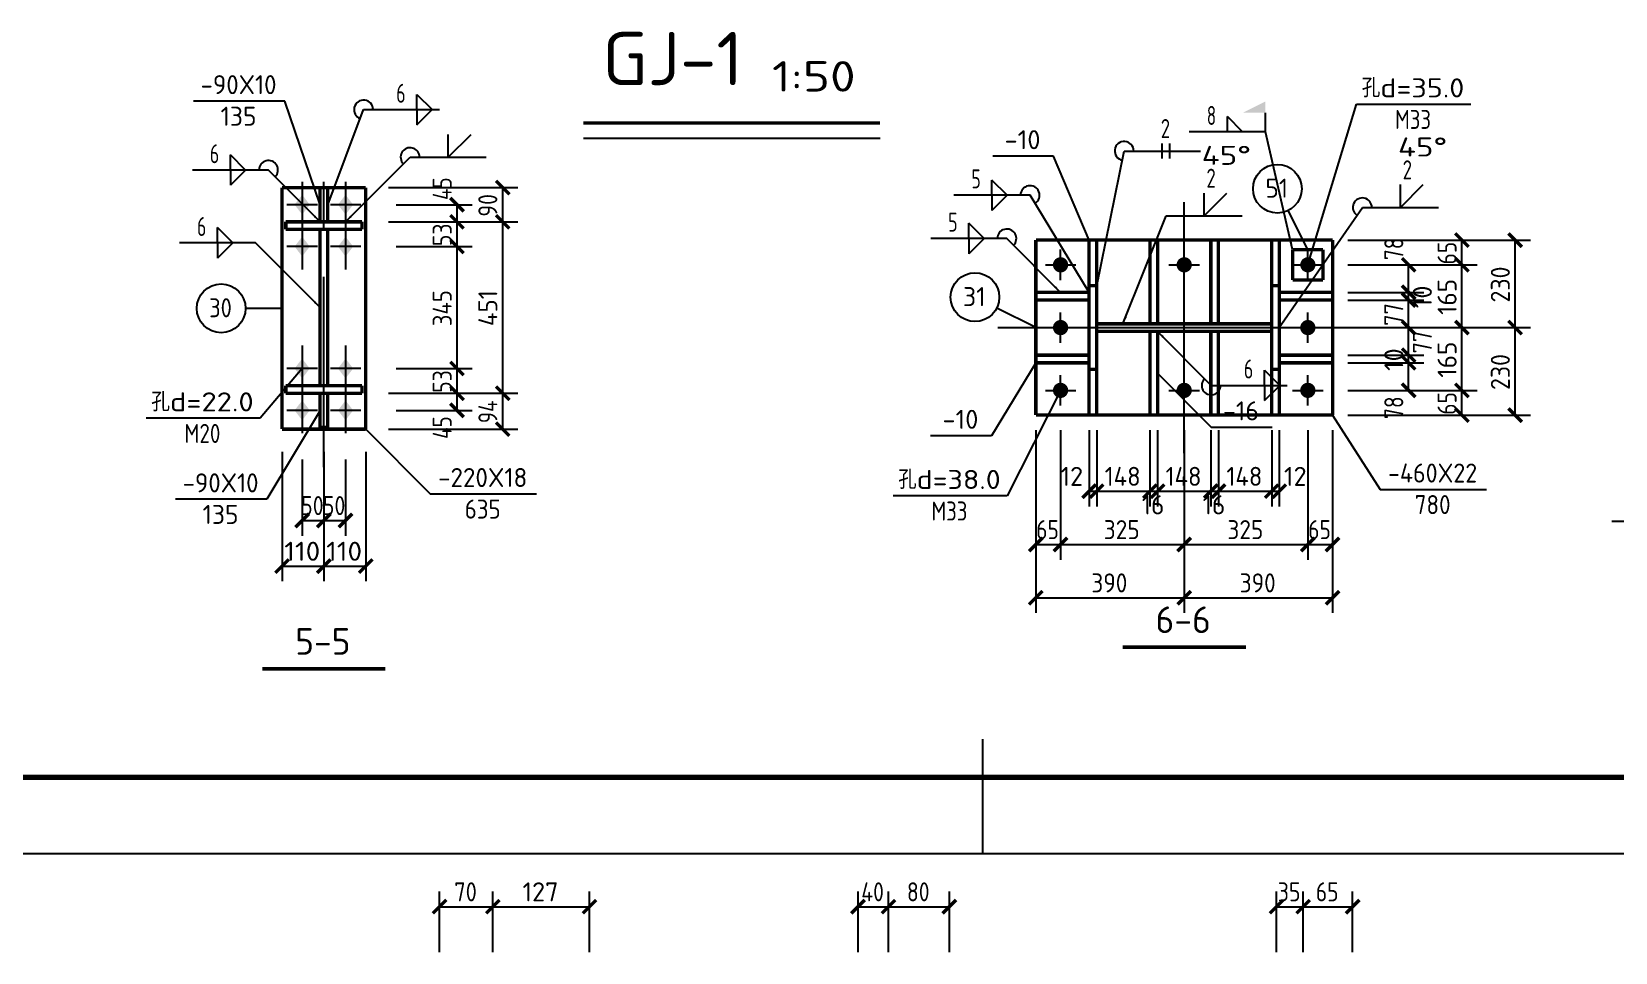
# Model space of a CAD drawing. Extents: x 14207793 to 14719554, y -1675802 to -1228715.
# Drawn here: x 14504511 to 14525326, y -1275593 to -1263494 of the extents above; entities that cross this region are included whole.
import ezdxf
from ezdxf.enums import TextEntityAlignment as Align

# ---------------------------------------------------------------- set-up
doc = ezdxf.new("R2010")
doc.units = 0
doc.header["$LTSCALE"] = 500
doc.header["$MEASUREMENT"] = 0
doc.linetypes.add('6', pattern=[8.75, 5, -1.25, 1.25, -1.25])
for name, color, linetype in [('10', 1, 'CONTINUOUS'), ('20', 2, 'CONTINUOUS'), ('图框外框__细线', 253, 'CONTINUOUS'), ('尺寸标注', 253, 'CONTINUOUS'), ('柱子', 3, 'CONTINUOUS'), ('焊缝标注', 253, 'CONTINUOUS'), ('编号标注', 253, 'CONTINUOUS'), ('螺栓孔标注', 7, 'CONTINUOUS'), ('钢板标注', 253, 'CONTINUOUS')]:
    doc.layers.add(name, color=color, linetype=linetype)
doc.styles.get("Standard").update_dxf_attribs({"font": 'SYSZ.shx', "width": 0.75, "bigfont": 'SYFS.shx'})

msp = doc.modelspace()

# ---------------------------------------------------------------- linework, layer by layer
at = {"layer": '10', "color": 7, "linetype": '6'}
msp.add_line((14508351.87, -1269217.26), (14508351.87, -1265042.26), dxfattribs=at)
at = {"layer": '10', "color": 253}
for p, q in [((14508066.87, -1265467.26), (14508066.87, -1266067.26)), ((14508636.87, -1265467.26), (14508636.87, -1266067.26)), ((14508266.87, -1265767.26), (14507866.87, -1265767.26)), ((14508836.87, -1265767.26), (14508436.87, -1265767.26)), ((14508066.87, -1266017.26), (14508066.87, -1266617.26)), ((14508636.87, -1266017.26), (14508636.87, -1266617.26)), ((14508266.87, -1266317.26), (14507866.87, -1266317.26)), ((14508836.87, -1266317.26), (14508436.87, -1266317.26)), ((14508066.87, -1267620.07), (14508066.87, -1268220.07)), ((14508636.87, -1267620.07), (14508636.87, -1268220.07)), ((14508266.87, -1267920.07), (14507866.87, -1267920.07)), ((14508836.87, -1267920.07), (14508436.87, -1267920.07)), ((14508066.87, -1268170.07), (14508066.87, -1268770.07)), ((14508636.87, -1268170.07), (14508636.87, -1268770.07)), ((14508266.87, -1268470.07), (14507866.87, -1268470.07)), ((14508836.87, -1268470.07), (14508436.87, -1268470.07))]:
    msp.add_line(p, q, dxfattribs=at)
at = {"layer": '10'}
for p, q in [((14519659.48, -1269032.76), (14519659.48, -1265732.76)), ((14518034.48, -1266757.76), (14518034.48, -1266357.76)), ((14519659.48, -1266757.76), (14519659.48, -1266357.76)), ((14521284.48, -1266757.76), (14521284.48, -1266357.76)), ((14517834.48, -1266557.76), (14518234.48, -1266557.76)), ((14519459.48, -1266557.76), (14519859.48, -1266557.76)), ((14521084.48, -1266557.76), (14521484.48, -1266557.76)), ((14518034.48, -1267582.76), (14518034.48, -1267182.76)), ((14521284.48, -1267582.76), (14521284.48, -1267182.76)), ((14517209.48, -1267382.76), (14522109.48, -1267382.76)), ((14517834.48, -1267382.76), (14518234.48, -1267382.76)), ((14521084.48, -1267382.76), (14521484.48, -1267382.76)), ((14517834.48, -1268207.76), (14518234.48, -1268207.76)), ((14518034.48, -1268407.76), (14518034.48, -1268007.76)), ((14519459.48, -1268207.76), (14519859.48, -1268207.76)), ((14519659.48, -1268407.76), (14519659.48, -1268007.76)), ((14521084.48, -1268207.76), (14521484.48, -1268207.76)), ((14521284.48, -1268407.76), (14521284.48, -1268007.76))]:
    msp.add_line(p, q, dxfattribs=at)
at = {"layer": '10', "color": 3, "const_width": 45}
for points in [[(14507851.87, -1265992.26), (14507851.87, -1266092.26)], [(14508851.87, -1265992.26), (14507851.87, -1265992.26)], [(14507851.87, -1266092.26), (14508851.87, -1266092.26)], [(14508301.87, -1268145.07), (14508301.87, -1266092.26)], [(14508401.87, -1268145.07), (14508401.87, -1266092.26)], [(14508851.87, -1266092.26), (14508851.87, -1265992.26)], [(14518409.48, -1266832.76), (14518409.48, -1267932.76)], [(14518509.48, -1266832.76), (14518409.48, -1266832.76)], [(14518509.48, -1267932.76), (14518509.48, -1266832.76)], [(14520809.48, -1266832.76), (14520809.48, -1267932.76)], [(14520909.48, -1266832.76), (14520809.48, -1266832.76)], [(14520909.48, -1267932.76), (14520909.48, -1266832.76)], [(14518509.48, -1267332.76), (14520809.48, -1267332.76)], [(14518509.48, -1267432.76), (14520809.48, -1267432.76)], [(14518409.48, -1267932.76), (14518509.48, -1267932.76)], [(14520809.48, -1267932.76), (14520909.48, -1267932.76)], [(14507851.87, -1268145.07), (14507851.87, -1268245.07)], [(14508851.87, -1268145.07), (14507851.87, -1268145.07)], [(14508851.87, -1268245.07), (14508851.87, -1268145.07)], [(14507851.87, -1268245.07), (14508851.87, -1268245.07)]]:
    msp.add_lwpolyline(points, dxfattribs=at)
at = {"layer": '10', "const_width": 100}
for points in [[(14518084.48, -1266557.76, 1), (14517984.48, -1266557.76, 1), (14518084.48, -1266557.76, 1)], [(14519709.48, -1266557.76, 1), (14519609.48, -1266557.76, 1), (14519709.48, -1266557.76, 1)], [(14521334.48, -1266557.76, 1), (14521234.48, -1266557.76, 1), (14521334.48, -1266557.76, 1)], [(14518084.48, -1267382.76, 1), (14517984.48, -1267382.76, 1), (14518084.48, -1267382.76, 1)], [(14521334.48, -1267382.76, 1), (14521234.48, -1267382.76, 1), (14521334.48, -1267382.76, 1)], [(14518084.48, -1268207.76, 1), (14517984.48, -1268207.76, 1), (14518084.48, -1268207.76, 1)], [(14519709.48, -1268207.76, 1), (14519609.48, -1268207.76, 1), (14519709.48, -1268207.76, 1)], [(14521334.48, -1268207.76, 1), (14521234.48, -1268207.76, 1), (14521334.48, -1268207.76, 1)]]:
    msp.add_lwpolyline(points, format="xyb", dxfattribs=at)
at = {"layer": '10', "const_width": 45}
for points in [[(14518849.48, -1271582.76), (14520469.48, -1271582.76)], [(14507541.87, -1271867.26), (14509161.87, -1271867.26)]]:
    msp.add_lwpolyline(points, dxfattribs=at)
at = {"layer": '10'}
for points in [[(14508066.87, -1265637.26), (14507966.87, -1265767.26), (14508166.87, -1265767.26), (14508066.87, -1265897.26)], [(14508636.87, -1265637.26), (14508536.87, -1265767.26), (14508736.87, -1265767.26), (14508636.87, -1265897.26)], [(14508066.87, -1266187.26), (14507966.87, -1266317.26), (14508166.87, -1266317.26), (14508066.87, -1266447.26)], [(14508636.87, -1266187.26), (14508536.87, -1266317.26), (14508736.87, -1266317.26), (14508636.87, -1266447.26)], [(14508066.87, -1267790.07), (14507966.87, -1267920.07), (14508166.87, -1267920.07), (14508066.87, -1268050.07)], [(14508636.87, -1267790.07), (14508536.87, -1267920.07), (14508736.87, -1267920.07), (14508636.87, -1268050.07)], [(14508066.87, -1268340.07), (14507966.87, -1268470.07), (14508166.87, -1268470.07), (14508066.87, -1268600.07)], [(14508636.87, -1268340.07), (14508536.87, -1268470.07), (14508736.87, -1268470.07), (14508636.87, -1268600.07)]]:
    msp.add_solid(points, dxfattribs=at)
at = {"layer": '20', "const_width": 45}
for points in [[(14507801.87, -1265542.26), (14507801.87, -1268717.26)], [(14508901.87, -1265542.26), (14507801.87, -1265542.26)], [(14508301.87, -1265542.26), (14508301.87, -1265992.26)], [(14508401.87, -1265542.26), (14508301.87, -1265542.26)], [(14508401.87, -1265992.26), (14508401.87, -1265542.26)], [(14508901.87, -1268717.26), (14508901.87, -1265542.26)], [(14508301.87, -1265992.26), (14508401.87, -1265992.26)], [(14517709.48, -1266232.76), (14517709.48, -1268532.76)], [(14521609.48, -1266232.76), (14517709.48, -1266232.76)], [(14518409.48, -1266232.76), (14518409.48, -1266832.76)], [(14518509.48, -1266232.76), (14518409.48, -1266232.76)], [(14518509.48, -1266832.76), (14518509.48, -1266232.76)], [(14519209.48, -1266232.76), (14519209.48, -1267332.76)], [(14519309.48, -1266232.76), (14519209.48, -1266232.76)], [(14519309.48, -1267332.76), (14519309.48, -1266232.76)], [(14520009.48, -1266232.76), (14520009.48, -1267332.76)], [(14520109.48, -1266232.76), (14520009.48, -1266232.76)], [(14520109.48, -1267332.76), (14520109.48, -1266232.76)], [(14520809.48, -1266232.76), (14520809.48, -1266832.76)], [(14520909.48, -1266232.76), (14520809.48, -1266232.76)], [(14520909.48, -1266832.76), (14520909.48, -1266232.76)], [(14521084.48, -1266357.76), (14521084.48, -1266757.76)], [(14521484.48, -1266357.76), (14521084.48, -1266357.76)], [(14521484.48, -1266757.76), (14521484.48, -1266357.76)], [(14521609.48, -1268532.76), (14521609.48, -1266232.76)], [(14521084.48, -1266757.76), (14521484.48, -1266757.76)], [(14517709.48, -1266920.26), (14517709.48, -1267020.26)], [(14518409.48, -1266920.26), (14517709.48, -1266920.26)], [(14518409.48, -1266832.76), (14518509.48, -1266832.76)], [(14518409.48, -1267020.26), (14518409.48, -1266920.26)], [(14520809.48, -1266832.76), (14520909.48, -1266832.76)], [(14520909.48, -1266920.26), (14520909.48, -1267020.26)], [(14521609.48, -1266920.26), (14520909.48, -1266920.26)], [(14521609.48, -1267020.26), (14521609.48, -1266920.26)], [(14517709.48, -1267020.26), (14518409.48, -1267020.26)], [(14520909.48, -1267020.26), (14521609.48, -1267020.26)], [(14519209.48, -1267332.76), (14519309.48, -1267332.76)], [(14520009.48, -1267332.76), (14520109.48, -1267332.76)], [(14519209.48, -1267432.76), (14519209.48, -1268532.76)], [(14519309.48, -1267432.76), (14519209.48, -1267432.76)], [(14519309.48, -1268532.76), (14519309.48, -1267432.76)], [(14520009.48, -1267432.76), (14520009.48, -1268532.76)], [(14520109.48, -1267432.76), (14520009.48, -1267432.76)], [(14520109.48, -1268532.76), (14520109.48, -1267432.76)], [(14517709.48, -1267745.26), (14517709.48, -1267845.26)], [(14518409.48, -1267745.26), (14517709.48, -1267745.26)], [(14518409.48, -1267845.26), (14518409.48, -1267745.26)], [(14520909.48, -1267745.26), (14520909.48, -1267845.26)], [(14521609.48, -1267745.26), (14520909.48, -1267745.26)], [(14521609.48, -1267845.26), (14521609.48, -1267745.26)], [(14517709.48, -1267845.26), (14518409.48, -1267845.26)], [(14518409.48, -1267932.76), (14518409.48, -1268532.76)], [(14518509.48, -1267932.76), (14518409.48, -1267932.76)], [(14518509.48, -1268532.76), (14518509.48, -1267932.76)], [(14520809.48, -1267932.76), (14520809.48, -1268532.76)], [(14520909.48, -1267932.76), (14520809.48, -1267932.76)], [(14520909.48, -1267845.26), (14521609.48, -1267845.26)], [(14520909.48, -1268532.76), (14520909.48, -1267932.76)], [(14508301.87, -1268695.07), (14508301.87, -1268245.07)], [(14508301.87, -1268245.07), (14508401.87, -1268245.07)], [(14508401.87, -1268245.07), (14508401.87, -1268695.07)], [(14517709.48, -1268532.76), (14521609.48, -1268532.76)], [(14518409.48, -1268532.76), (14518509.48, -1268532.76)], [(14519209.48, -1268532.76), (14519309.48, -1268532.76)], [(14520009.48, -1268532.76), (14520109.48, -1268532.76)], [(14520809.48, -1268532.76), (14520909.48, -1268532.76)], [(14507801.87, -1268717.26), (14508901.87, -1268717.26)], [(14508401.87, -1268695.07), (14508301.87, -1268695.07)]]:
    msp.add_lwpolyline(points, dxfattribs=at)
at = {"layer": '图框外框__细线'}
msp.add_line((14517012.5, -1274292.88), (14517012.5, -1272792.88), dxfattribs=at)
msp.add_lwpolyline([(14472462.5, -1274292.88), (14561562.5, -1274292.88), (14561562.5, -1232292.88), (14472462.5, -1232292.88), (14472462.5, -1274292.88)], dxfattribs=at)
at = {"layer": '图框外框__细线', "const_width": 70}
msp.add_lwpolyline([(14474962.5, -1273292.88), (14560562.5, -1273292.88), (14560562.5, -1233292.88), (14474962.5, -1233292.88), (14474962.5, -1273292.88)], dxfattribs=at)
at = {"layer": '尺寸标注'}
for p, q in [((14509201.87, -1265542.26), (14510901.87, -1265542.26)), ((14510701.87, -1265992.26), (14510701.87, -1265542.26)), ((14509301.87, -1265767.26), (14510301.87, -1265767.26)), ((14510101.87, -1265992.26), (14510101.87, -1265767.26)), ((14509201.87, -1265992.26), (14510901.87, -1265992.26)), ((14509201.87, -1265992.26), (14510901.87, -1265992.26)), ((14509301.87, -1265992.26), (14510301.87, -1265992.26)), ((14509301.87, -1265992.26), (14510301.87, -1265992.26)), ((14510101.87, -1266317.26), (14510101.87, -1265992.26)), ((14510701.87, -1268245.07), (14510701.87, -1265992.26)), ((14509301.87, -1266317.26), (14510301.87, -1266317.26)), ((14509301.87, -1266317.26), (14510301.87, -1266317.26)), ((14510101.87, -1267920.07), (14510101.87, -1266317.26)), ((14521809.48, -1266232.76), (14524209.48, -1266232.76)), ((14521809.48, -1266232.76), (14523509.48, -1266232.76)), ((14523309.48, -1266557.76), (14523309.48, -1266232.76)), ((14524009.48, -1267382.76), (14524009.48, -1266232.76)), ((14521809.48, -1266557.76), (14523509.48, -1266557.76)), ((14521809.48, -1266557.76), (14523509.48, -1266557.76)), ((14521809.48, -1266557.76), (14522809.48, -1266557.76)), ((14522609.48, -1266920.26), (14522609.48, -1266557.76)), ((14523309.48, -1267382.76), (14523309.48, -1266557.76)), ((14521809.48, -1266920.26), (14522809.48, -1266920.26)), ((14521809.48, -1266920.26), (14522809.48, -1266920.26)), ((14522609.48, -1267020.26), (14522609.48, -1266920.26)), ((14521809.48, -1267020.26), (14522809.48, -1267020.26)), ((14521809.48, -1267020.26), (14522809.48, -1267020.26)), ((14522609.48, -1267382.76), (14522609.48, -1267020.26)), ((14521809.48, -1267382.76), (14524209.48, -1267382.76)), ((14521809.48, -1267382.76), (14524209.48, -1267382.76)), ((14521809.48, -1267382.76), (14523509.48, -1267382.76)), ((14521809.48, -1267382.76), (14523509.48, -1267382.76)), ((14521809.48, -1267382.76), (14522809.48, -1267382.76)), ((14521809.48, -1267382.76), (14522809.48, -1267382.76)), ((14522609.48, -1267745.26), (14522609.48, -1267382.76)), ((14523309.48, -1268207.76), (14523309.48, -1267382.76)), ((14524009.48, -1268532.76), (14524009.48, -1267382.76)), ((14521809.48, -1267745.26), (14522809.48, -1267745.26)), ((14521809.48, -1267745.26), (14522809.48, -1267745.26)), ((14522609.48, -1267845.26), (14522609.48, -1267745.26)), ((14509301.87, -1267920.07), (14510301.87, -1267920.07)), ((14509301.87, -1267920.07), (14510301.87, -1267920.07)), ((14510101.87, -1268245.07), (14510101.87, -1267920.07)), ((14521809.48, -1267845.26), (14522809.48, -1267845.26)), ((14521809.48, -1267845.26), (14522809.48, -1267845.26)), ((14522609.48, -1268207.76), (14522609.48, -1267845.26)), ((14521809.48, -1268207.76), (14523509.48, -1268207.76)), ((14521809.48, -1268207.76), (14523509.48, -1268207.76)), ((14521809.48, -1268207.76), (14522809.48, -1268207.76)), ((14523309.48, -1268532.76), (14523309.48, -1268207.76)), ((14509201.87, -1268245.07), (14510901.87, -1268245.07)), ((14509201.87, -1268245.07), (14510901.87, -1268245.07)), ((14509301.87, -1268245.07), (14510301.87, -1268245.07)), ((14509301.87, -1268245.07), (14510301.87, -1268245.07)), ((14510101.87, -1268470.07), (14510101.87, -1268245.07)), ((14510701.87, -1268717.26), (14510701.87, -1268245.07)), ((14509301.87, -1268470.07), (14510301.87, -1268470.07)), ((14521809.48, -1268532.76), (14524209.48, -1268532.76)), ((14521809.48, -1268532.76), (14523509.48, -1268532.76)), ((14509201.87, -1268717.26), (14510901.87, -1268717.26)), ((14517709.48, -1268732.76), (14517709.48, -1271132.76)), ((14517709.48, -1268732.76), (14517709.48, -1270432.76)), ((14518034.48, -1268732.76), (14518034.48, -1270432.76)), ((14518034.48, -1268732.76), (14518034.48, -1270432.76)), ((14518409.48, -1268732.76), (14518409.48, -1269732.76)), ((14518509.48, -1268732.76), (14518509.48, -1269732.76)), ((14518509.48, -1268732.76), (14518509.48, -1269732.76)), ((14519209.48, -1268732.76), (14519209.48, -1269732.76)), ((14519209.48, -1268732.76), (14519209.48, -1269732.76)), ((14519309.48, -1268732.76), (14519309.48, -1269732.76)), ((14519309.48, -1268732.76), (14519309.48, -1269732.76)), ((14519659.48, -1268732.76), (14519659.48, -1271132.76)), ((14519659.48, -1268732.76), (14519659.48, -1271132.76)), ((14519659.48, -1268732.76), (14519659.48, -1270432.76)), ((14519659.48, -1268732.76), (14519659.48, -1270432.76)), ((14520009.48, -1268732.76), (14520009.48, -1269732.76)), ((14520009.48, -1268732.76), (14520009.48, -1269732.76)), ((14520109.48, -1268732.76), (14520109.48, -1269732.76)), ((14520109.48, -1268732.76), (14520109.48, -1269732.76)), ((14520809.48, -1268732.76), (14520809.48, -1269732.76)), ((14520809.48, -1268732.76), (14520809.48, -1269732.76)), ((14520909.48, -1268732.76), (14520909.48, -1269732.76)), ((14521284.48, -1268732.76), (14521284.48, -1270432.76)), ((14521284.48, -1268732.76), (14521284.48, -1270432.76)), ((14521609.48, -1268732.76), (14521609.48, -1271132.76)), ((14521609.48, -1268732.76), (14521609.48, -1270432.76)), ((14507801.87, -1269017.26), (14507801.87, -1270717.26)), ((14508351.87, -1269017.26), (14508351.87, -1270717.26)), ((14508351.87, -1269017.26), (14508351.87, -1270717.26)), ((14508901.87, -1269017.26), (14508901.87, -1270717.26)), ((14508066.87, -1269117.26), (14508066.87, -1270117.26)), ((14508351.87, -1269117.26), (14508351.87, -1270117.26)), ((14508351.87, -1269117.26), (14508351.87, -1270117.26)), ((14508636.87, -1269117.26), (14508636.87, -1270117.26)), ((14518409.48, -1269532.76), (14518509.48, -1269532.76)), ((14518509.48, -1269532.76), (14519209.48, -1269532.76)), ((14519209.48, -1269532.76), (14519309.48, -1269532.76)), ((14519309.48, -1269532.76), (14520009.48, -1269532.76)), ((14520009.48, -1269532.76), (14520109.48, -1269532.76)), ((14520109.48, -1269532.76), (14520809.48, -1269532.76)), ((14520809.48, -1269532.76), (14520909.48, -1269532.76)), ((14508066.87, -1269917.26), (14508351.87, -1269917.26)), ((14508351.87, -1269917.26), (14508636.87, -1269917.26)), ((14517709.48, -1270232.76), (14518034.48, -1270232.76)), ((14518034.48, -1270232.76), (14519659.48, -1270232.76)), ((14519659.48, -1270232.76), (14521284.48, -1270232.76)), ((14521284.48, -1270232.76), (14521609.48, -1270232.76)), ((14507801.87, -1270517.26), (14508351.87, -1270517.26)), ((14508351.87, -1270517.26), (14508901.87, -1270517.26)), ((14517709.48, -1270932.76), (14519659.48, -1270932.76)), ((14519659.48, -1270932.76), (14521609.48, -1270932.76)), ((14509872.5, -1275592.88), (14509872.5, -1274792.88)), ((14510572.5, -1275592.88), (14510572.5, -1274792.88)), ((14510572.5, -1275592.88), (14510572.5, -1274792.88)), ((14511842.5, -1275592.88), (14511842.5, -1274792.88)), ((14515372.5, -1275592.88), (14515372.5, -1274792.88)), ((14515772.5, -1275592.88), (14515772.5, -1274792.88)), ((14515772.5, -1275592.88), (14515772.5, -1274792.88)), ((14516572.5, -1275592.88), (14516572.5, -1274792.88)), ((14520872.5, -1275592.88), (14520872.5, -1274792.88)), ((14521222.5, -1275592.88), (14521222.5, -1274792.88)), ((14521222.5, -1275592.88), (14521222.5, -1274792.88)), ((14521872.5, -1275592.88), (14521872.5, -1274792.88)), ((14509872.5, -1274992.88), (14510572.5, -1274992.88)), ((14510572.5, -1274992.88), (14511842.5, -1274992.88)), ((14515372.5, -1274992.88), (14515772.5, -1274992.88)), ((14515772.5, -1274992.88), (14516572.5, -1274992.88)), ((14520872.5, -1274992.88), (14521222.5, -1274992.88)), ((14521222.5, -1274992.88), (14521872.5, -1274992.88))]:
    msp.add_line(p, q, dxfattribs=at)
at = {"layer": '尺寸标注', "const_width": 45}
for points in [[(14510613.48, -1265453.87), (14510790.26, -1265630.64)], [(14510013.48, -1265678.87), (14510190.26, -1265855.64)], [(14510013.48, -1265903.87), (14510190.26, -1266080.64)], [(14510013.48, -1265903.87), (14510190.26, -1266080.64)], [(14510613.48, -1265903.87), (14510790.26, -1266080.64)], [(14510613.48, -1265903.87), (14510790.26, -1266080.64)], [(14523221.09, -1266144.38), (14523397.87, -1266321.15)], [(14523921.09, -1266144.38), (14524097.87, -1266321.15)], [(14510013.48, -1266228.87), (14510190.26, -1266405.64)], [(14510013.48, -1266228.87), (14510190.26, -1266405.64)], [(14522521.09, -1266469.38), (14522697.87, -1266646.15)], [(14523221.09, -1266469.38), (14523397.87, -1266646.15)], [(14523221.09, -1266469.38), (14523397.87, -1266646.15)], [(14522521.09, -1266831.88), (14522697.87, -1267008.65)], [(14522521.09, -1266831.88), (14522697.87, -1267008.65)], [(14522521.09, -1266931.88), (14522697.87, -1267108.65)], [(14522521.09, -1266931.88), (14522697.87, -1267108.65)], [(14522521.09, -1267294.38), (14522697.87, -1267471.15)], [(14522521.09, -1267294.38), (14522697.87, -1267471.15)], [(14523221.09, -1267294.38), (14523397.87, -1267471.15)], [(14523221.09, -1267294.38), (14523397.87, -1267471.15)], [(14523921.09, -1267294.38), (14524097.87, -1267471.15)], [(14523921.09, -1267294.38), (14524097.87, -1267471.15)], [(14522521.09, -1267656.88), (14522697.87, -1267833.65)], [(14522521.09, -1267656.88), (14522697.87, -1267833.65)], [(14522521.09, -1267756.88), (14522697.87, -1267933.65)], [(14522521.09, -1267756.88), (14522697.87, -1267933.65)], [(14510013.48, -1267831.69), (14510190.26, -1268008.46)], [(14510013.48, -1267831.69), (14510190.26, -1268008.46)], [(14510013.48, -1268156.69), (14510190.26, -1268333.46)], [(14510013.48, -1268156.69), (14510190.26, -1268333.46)], [(14510613.48, -1268156.69), (14510790.26, -1268333.46)], [(14510613.48, -1268156.69), (14510790.26, -1268333.46)], [(14522521.09, -1268119.38), (14522697.87, -1268296.15)], [(14523221.09, -1268119.38), (14523397.87, -1268296.15)], [(14523221.09, -1268119.38), (14523397.87, -1268296.15)], [(14510013.48, -1268381.69), (14510190.26, -1268558.46)], [(14510613.48, -1268628.87), (14510790.26, -1268805.64)], [(14523221.09, -1268444.38), (14523397.87, -1268621.15)], [(14523921.09, -1268444.38), (14524097.87, -1268621.15)], [(14518321.09, -1269621.15), (14518497.87, -1269444.38)], [(14518421.09, -1269621.15), (14518597.87, -1269444.38)], [(14518421.09, -1269621.15), (14518597.87, -1269444.38)], [(14519121.09, -1269621.15), (14519297.87, -1269444.38)], [(14519121.09, -1269621.15), (14519297.87, -1269444.38)], [(14519221.09, -1269621.15), (14519397.87, -1269444.38)], [(14519221.09, -1269621.15), (14519397.87, -1269444.38)], [(14519921.09, -1269621.15), (14520097.87, -1269444.38)], [(14519921.09, -1269621.15), (14520097.87, -1269444.38)], [(14520021.09, -1269621.15), (14520197.87, -1269444.38)], [(14520021.09, -1269621.15), (14520197.87, -1269444.38)], [(14520721.09, -1269621.15), (14520897.87, -1269444.38)], [(14520721.09, -1269621.15), (14520897.87, -1269444.38)], [(14520821.09, -1269621.15), (14520997.87, -1269444.38)], [(14507978.48, -1270005.64), (14508155.26, -1269828.87)], [(14508263.48, -1270005.64), (14508440.26, -1269828.87)], [(14508263.48, -1270005.64), (14508440.26, -1269828.87)], [(14508548.48, -1270005.64), (14508725.26, -1269828.87)], [(14517621.09, -1270321.15), (14517797.87, -1270144.38)], [(14517946.09, -1270321.15), (14518122.87, -1270144.38)], [(14517946.09, -1270321.15), (14518122.87, -1270144.38)], [(14519571.09, -1270321.15), (14519747.87, -1270144.38)], [(14519571.09, -1270321.15), (14519747.87, -1270144.38)], [(14521196.09, -1270321.15), (14521372.87, -1270144.38)], [(14521196.09, -1270321.15), (14521372.87, -1270144.38)], [(14521521.09, -1270321.15), (14521697.87, -1270144.38)], [(14507713.48, -1270605.64), (14507890.26, -1270428.87)], [(14508263.48, -1270605.64), (14508440.26, -1270428.87)], [(14508263.48, -1270605.64), (14508440.26, -1270428.87)], [(14508813.48, -1270605.64), (14508990.26, -1270428.87)], [(14517621.09, -1271021.15), (14517797.87, -1270844.38)], [(14519571.09, -1271021.15), (14519747.87, -1270844.38)], [(14519571.09, -1271021.15), (14519747.87, -1270844.38)], [(14521521.09, -1271021.15), (14521697.87, -1270844.38)], [(14509784.11, -1275081.27), (14509960.89, -1274904.5)], [(14510484.11, -1275081.27), (14510660.89, -1274904.5)], [(14510484.11, -1275081.27), (14510660.89, -1274904.5)], [(14511754.11, -1275081.27), (14511930.89, -1274904.5)], [(14515284.11, -1275081.27), (14515460.89, -1274904.5)], [(14515684.11, -1275081.27), (14515860.89, -1274904.5)], [(14515684.11, -1275081.27), (14515860.89, -1274904.5)], [(14516484.11, -1275081.27), (14516660.89, -1274904.5)], [(14520784.11, -1275081.27), (14520960.89, -1274904.5)], [(14521134.11, -1275081.27), (14521310.89, -1274904.5)], [(14521134.11, -1275081.27), (14521310.89, -1274904.5)], [(14521784.11, -1275081.27), (14521960.89, -1274904.5)]]:
    msp.add_lwpolyline(points, dxfattribs=at)
at = {"layer": '柱子', "color": 7}
msp.add_line((14511762.5, -1264892.88), (14515662.5, -1264892.88), dxfattribs=at)
at = {"layer": '柱子', "color": 7, "const_width": 45}
msp.add_lwpolyline([(14511762.5, -1264692.88), (14515662.5, -1264692.88)], dxfattribs=at)
at = {"layer": '焊缝标注'}
for p, q in [((14509573.63, -1264518.16), (14509573.63, -1264318.16)), ((14509573.63, -1264318.16), (14509773.63, -1264518.16)), ((14508401.87, -1265767.26), (14508873.63, -1264518.16)), ((14508873.63, -1264518.16), (14509873.63, -1264518.16)), ((14509573.63, -1264518.16), (14509573.63, -1264718.16)), ((14509573.63, -1264718.16), (14509773.63, -1264518.16)), ((14520226.46, -1264809.93), (14520226.46, -1264609.93)), ((14520426.46, -1264809.93), (14520226.46, -1264609.93)), ((14520726.46, -1264809.93), (14520726.46, -1264559.93)), ((14509985.74, -1265144.07), (14510285.74, -1264844.07)), ((14509985.74, -1265144.07), (14509985.74, -1264844.07)), ((14520726.46, -1264809.93), (14519726.46, -1264809.93)), ((14521084.48, -1266357.76), (14520726.46, -1264809.93)), ((14518509.48, -1266832.76), (14518871.57, -1265061.89)), ((14518871.57, -1265061.89), (14519871.57, -1265061.89)), ((14519371.57, -1265161.89), (14519371.57, -1264961.89)), ((14519471.57, -1265161.89), (14519471.57, -1264961.89)), ((14507123.86, -1265312.62), (14507123.86, -1265112.62)), ((14507323.86, -1265312.62), (14507123.86, -1265112.62)), ((14508636.87, -1265992.26), (14509485.74, -1265144.07)), ((14509485.74, -1265144.07), (14510485.74, -1265144.07)), ((14507623.86, -1265312.62), (14506623.86, -1265312.62)), ((14507123.86, -1265312.62), (14507123.86, -1265512.62)), ((14507323.86, -1265312.62), (14507123.86, -1265512.62)), ((14508301.87, -1265992.26), (14507623.86, -1265312.62)), ((14517132.79, -1265643.2), (14517132.79, -1265443.2)), ((14517332.79, -1265643.2), (14517132.79, -1265443.2)), ((14522501.15, -1265803.97), (14522801.15, -1265503.97)), ((14522501.15, -1265803.97), (14522501.15, -1265503.97)), ((14517632.79, -1265643.2), (14516632.79, -1265643.2)), ((14517132.79, -1265643.2), (14517132.79, -1265843.2)), ((14517332.79, -1265643.2), (14517132.79, -1265843.2)), ((14518409.48, -1266920.26), (14517632.79, -1265643.2)), ((14519921.74, -1265914), (14520221.74, -1265614)), ((14519921.74, -1265914), (14519921.74, -1265614)), ((14518854.48, -1267332.76), (14519421.74, -1265914)), ((14519421.74, -1265914), (14520421.74, -1265914)), ((14520909.48, -1267382.76), (14522001.15, -1265803.97)), ((14522001.15, -1265803.97), (14523001.15, -1265803.97)), ((14506954.36, -1266269.12), (14506954.36, -1266069.12)), ((14507154.36, -1266269.12), (14506954.36, -1266069.12)), ((14516828.22, -1266212.31), (14516828.22, -1266012.31)), ((14517028.22, -1266212.31), (14516828.22, -1266012.31)), ((14507454.36, -1266269.12), (14506454.36, -1266269.12)), ((14506954.36, -1266269.12), (14506954.36, -1266469.12)), ((14507154.36, -1266269.12), (14506954.36, -1266469.12)), ((14508301.87, -1267118.66), (14507454.36, -1266269.12)), ((14517328.22, -1266212.31), (14516328.22, -1266212.31)), ((14516828.22, -1266212.31), (14516828.22, -1266412.31)), ((14517028.22, -1266212.31), (14516828.22, -1266412.31)), ((14518034.48, -1266920.26), (14517328.22, -1266212.31)), ((14519309.48, -1267432.76), (14520014.62, -1268141.84)), ((14520714.62, -1268141.84), (14520714.62, -1267941.84)), ((14520714.62, -1267941.84), (14520914.62, -1268141.84)), ((14520014.62, -1268141.84), (14521014.62, -1268141.84)), ((14520714.62, -1268141.84), (14520714.62, -1268341.84)), ((14520714.62, -1268341.84), (14520914.62, -1268141.84))]:
    msp.add_line(p, q, dxfattribs=at)
for centre, start, end in [((14508873.63, -1264518.16), 0, 249.309516), ((14509485.74, -1265144.07), 0, 224.977194), ((14518871.57, -1265061.89), 0, 258.44419), ((14507623.86, -1265312.62), 314.931578, 180.000005), ((14517632.79, -1265643.2), 301.307249, 180.000005), ((14522001.15, -1265803.97), 0, 235.337851), ((14517328.22, -1266212.31), 314.931548, 180.000005), ((14520014.62, -1268141.84), 134.840326, 0)]:
    msp.add_arc(centre, 125, start, end, dxfattribs=at)
for points in [[(14520726.46, -1264559.93), (14520426.46, -1264559.93), (14520726.46, -1264409.93)], [(14508401.87, -1265767.26), (14508451.24, -1265679), (14508423.17, -1265668.41)], [(14508301.87, -1265992.26), (14508241.86, -1265910.87), (14508220.62, -1265932.05)], [(14508636.87, -1265992.26), (14508718.21, -1265932.18), (14508697.01, -1265910.96)], [(14521084.48, -1266357.76), (14521076.56, -1266256.96), (14521047.33, -1266263.72)], [(14518509.48, -1266832.76), (14518544.21, -1266737.79), (14518514.82, -1266731.79)], [(14518034.48, -1266920.26), (14517974.48, -1266838.87), (14517953.24, -1266860.06)], [(14518409.48, -1266920.26), (14518370.33, -1266827.03), (14518344.7, -1266842.62)], [(14508301.87, -1267118.66), (14508241.86, -1267037.28), (14508220.62, -1267058.46)], [(14518854.48, -1267332.76), (14518905.54, -1267245.48), (14518877.68, -1267234.34)], [(14520909.48, -1267382.76), (14520978.69, -1267309.04), (14520954.02, -1267291.98)], [(14519309.48, -1267432.76), (14519369.36, -1267514.25), (14519390.63, -1267493.09)]]:
    msp.add_solid(points, dxfattribs=at)
at = {"layer": '编号标注'}
for p, q in [((14521284.48, -1266357.76), (14521027.59, -1265843.98)), ((14507801.87, -1267129.76), (14507321.87, -1267129.76)), ((14517709.48, -1267382.76), (14517195.7, -1267125.87))]:
    msp.add_line(p, q, dxfattribs=at)
at = {"layer": '编号标注', "const_width": 10}
for points in [[(14521289.48, -1266357.76, 1), (14521279.48, -1266357.76, 1), (14521289.48, -1266357.76, 1)], [(14507806.87, -1267129.76, 1), (14507796.87, -1267129.76, 1), (14507806.87, -1267129.76, 1)], [(14517714.48, -1267382.76, 1), (14517704.48, -1267382.76, 1), (14517714.48, -1267382.76, 1)]]:
    msp.add_lwpolyline(points, format="xyb", dxfattribs=at)
at = {"layer": '编号标注'}
for centre in [(14520884.48, -1265557.76), (14516909.48, -1266982.76), (14507001.87, -1267129.76)]:
    msp.add_circle(centre, 320, dxfattribs=at)
at = {"layer": '螺栓孔标注'}
for p, q in [((14521284.48, -1266557.76), (14521925.48, -1264447.08)), ((14521925.48, -1264447.08), (14523425.48, -1264447.08)), ((14508066.87, -1267920.07), (14507514.34, -1268573.83)), ((14518034.48, -1268207.76), (14517332.68, -1269593.6)), ((14507514.34, -1268573.83), (14506014.34, -1268573.83)), ((14517332.68, -1269593.6), (14515832.68, -1269593.6)), ((14526780.26, -1269930.11), (14525280.26, -1269930.11))]:
    msp.add_line(p, q, dxfattribs=at)
at = {"layer": '螺栓孔标注', "const_width": 10}
for points in [[(14521289.48, -1266557.76, 1), (14521279.48, -1266557.76, 1), (14521289.48, -1266557.76, 1)], [(14508071.87, -1267920.07, 1), (14508061.87, -1267920.07, 1), (14508071.87, -1267920.07, 1)], [(14518039.48, -1268207.76, 1), (14518029.48, -1268207.76, 1), (14518039.48, -1268207.76, 1)]]:
    msp.add_lwpolyline(points, format="xyb", dxfattribs=at)
at = {"layer": '钢板标注'}
for p, q in [((14507839.43, -1264404.9), (14506639.43, -1264404.9)), ((14508301.87, -1265767.26), (14507839.43, -1264404.9)), ((14517943.42, -1265128.33), (14517143.42, -1265128.33)), ((14518409.48, -1266232.76), (14517943.42, -1265128.33)), ((14517709.48, -1267845.26), (14517126.74, -1268803.13)), ((14519309.48, -1267982.76), (14520014.62, -1268691.84)), ((14508301.87, -1268470.07), (14507603.13, -1269638.24)), ((14521609.48, -1268532.76), (14522232.98, -1269509.08)), ((14508901.87, -1268717.26), (14509748.03, -1269568.14)), ((14517126.74, -1268803.13), (14516326.74, -1268803.13)), ((14520014.62, -1268691.84), (14520814.62, -1268691.84)), ((14507603.13, -1269638.24), (14506403.13, -1269638.24)), ((14509748.03, -1269568.14), (14511148.03, -1269568.14)), ((14522232.98, -1269509.08), (14523632.98, -1269509.08))]:
    msp.add_line(p, q, dxfattribs=at)
at = {"layer": '钢板标注', "const_width": 10}
for points in [[(14508306.87, -1265767.26, 1), (14508296.87, -1265767.26, 1), (14508306.87, -1265767.26, 1)], [(14518414.48, -1266232.76, 1), (14518404.48, -1266232.76, 1), (14518414.48, -1266232.76, 1)], [(14517714.48, -1267845.26, 1), (14517704.48, -1267845.26, 1), (14517714.48, -1267845.26, 1)], [(14519314.48, -1267982.76, 1), (14519304.48, -1267982.76, 1), (14519314.48, -1267982.76, 1)], [(14508306.87, -1268470.07, 1), (14508296.87, -1268470.07, 1), (14508306.87, -1268470.07, 1)], [(14521614.48, -1268532.76, 1), (14521604.48, -1268532.76, 1), (14521614.48, -1268532.76, 1)], [(14508906.87, -1268717.26, 1), (14508896.87, -1268717.26, 1), (14508906.87, -1268717.26, 1)]]:
    msp.add_lwpolyline(points, format="xyb", dxfattribs=at)

# ---------------------------------------------------------------- texts
at = {"layer": '10'}
for s, width, p, p2 in [('6-6', 0.741357, (14519281.48, -1271397.26), (14520010.48, -1271397.26)), ('5-5', 0.729001, (14507973.87, -1271681.76), (14508702.87, -1271681.76))]:
    msp.add_text(s, height=350, dxfattribs=dict(at, width=width)).set_placement(p, p2, align=Align.FIT)
at = {"layer": '尺寸标注'}
for s, width, p, p2 in [('45', 0.735, (14510031.87, -1265706.01), (14510031.87, -1265408.51)), ('90', 0.735, (14510631.87, -1265924.76), (14510631.87, -1265627.26)), ('53', 0.735, (14510031.87, -1266312.26), (14510031.87, -1266014.76)), ('78', 0.735, (14522539.48, -1266496.51), (14522539.48, -1266199.01)), ('65', 0.735, (14523239.48, -1266552.76), (14523239.48, -1266255.26)), ('230', 0.735, (14523939.48, -1267052.76), (14523939.48, -1266580.26)), ('345', 0.735, (14510031.87, -1267363.66), (14510031.87, -1266891.16)), ('451', 0.882, (14510631.87, -1267363.66), (14510631.87, -1266891.16)), ('10', 0.833001, (14522914.48, -1267127.76), (14522914.48, -1266830.26)), ('165', 0.7938, (14523239.48, -1267215.26), (14523239.48, -1266742.76)), ('77', 0.735001, (14522539.48, -1267359.01), (14522539.48, -1267061.51)), ('77', 0.735001, (14522914.48, -1267721.51), (14522914.48, -1267424.01)), ('10', 0.833001, (14522539.48, -1267952.76), (14522539.48, -1267655.26)), ('165', 0.7938, (14523239.48, -1268040.26), (14523239.48, -1267567.76)), ('230', 0.735, (14523939.48, -1268202.76), (14523939.48, -1267730.26)), ('53', 0.735001, (14510031.87, -1268240.07), (14510031.87, -1267942.57)), ('94', 0.714001, (14510631.87, -1268638.66), (14510631.87, -1268341.16)), ('78', 0.735001, (14522539.48, -1268584.01), (14522539.48, -1268286.51)), ('65', 0.735001, (14523239.48, -1268527.76), (14523239.48, -1268230.26)), ('45', 0.735001, (14510031.87, -1268846.32), (14510031.87, -1268548.82))]:
    msp.add_text(s, height=250, rotation=90, dxfattribs=dict(at, width=width)).set_placement(p, p2, align=Align.FIT)
for s, width, p, p2 in [('12', 0.833002, (14518033.23, -1269462.76), (14518330.73, -1269462.76)), ('148', 0.793801, (14518614.48, -1269462.76), (14519086.98, -1269462.76)), ('148', 0.793801, (14519414.48, -1269462.76), (14519886.98, -1269462.76)), ('148', 0.793801, (14520214.48, -1269462.76), (14520686.98, -1269462.76)), ('12', 0.833002, (14520970.73, -1269462.76), (14521268.23, -1269462.76)), ('50', 0.735002, (14508051.87, -1269847.26), (14508349.37, -1269847.26)), ('50', 0.735002, (14508336.87, -1269847.26), (14508634.37, -1269847.26)), ('16', 0.861726, (14519101.98, -1269837.76), (14519399.48, -1269837.76)), ('16', 0.861726, (14519901.98, -1269837.76), (14520199.48, -1269837.76)), ('65', 0.735002, (14517714.48, -1270162.76), (14518011.98, -1270162.76)), ('325', 0.735001, (14518601.98, -1270162.76), (14519074.48, -1270162.76)), ('325', 0.735001, (14520226.98, -1270162.76), (14520699.48, -1270162.76)), ('65', 0.735002, (14521289.48, -1270162.76), (14521586.98, -1270162.76)), ('110', 0.862827, (14507831.87, -1270447.26), (14508304.37, -1270447.26)), ('110', 0.862827, (14508381.87, -1270447.26), (14508854.37, -1270447.26)), ('390', 0.735001, (14518439.48, -1270862.76), (14518911.98, -1270862.76)), ('390', 0.735001, (14520389.48, -1270862.76), (14520861.98, -1270862.76)), ('70', 0.735002, (14510065, -1274922.88), (14510362.5, -1274922.88)), ('127', 0.793801, (14510962.5, -1274922.88), (14511435, -1274922.88)), ('40', 0.735002, (14515415, -1274922.88), (14515712.5, -1274922.88)), ('80', 0.735002, (14516015, -1274922.88), (14516312.5, -1274922.88)), ('35', 0.735002, (14520890, -1274922.88), (14521187.5, -1274922.88)), ('65', 0.735002, (14521390, -1274922.88), (14521687.5, -1274922.88))]:
    msp.add_text(s, height=250, dxfattribs=dict(at, width=width)).set_placement(p, p2, align=Align.FIT)
at = {"layer": '柱子', "color": 7}
for s, height, width, p, p2 in [('GJ-1', 700, 0.816176, (14512012.5, -1264196.88), (14513862.5, -1264196.88)), ('1:50 ', 400, 0.8225, (14514242.5, -1264280.88), (14515652.5, -1264280.88))]:
    msp.add_text(s, height=height, dxfattribs=dict(at, width=width)).set_placement(p, p2, align=Align.FIT)
at = {"layer": '焊缝标注'}
for s, width, p, p2 in [('6', 0.791542, (14509303.63, -1264428.16), (14509426.13, -1264428.16)), ('2', 0.735004, (14519351.57, -1264891.89), (14519474.07, -1264891.89)), ('8', 0.735004, (14519956.46, -1264719.93), (14520078.96, -1264719.93)), ('6', 0.791542, (14506853.86, -1265222.62), (14506976.36, -1265222.62)), ('45°', 1.030115, (14519889.24, -1265244), (14520536.74, -1265244)), ('45°', 1.030115, (14522468.65, -1265133.97), (14523116.15, -1265133.97)), ('2', 0.735004, (14519951.74, -1265544), (14520074.24, -1265544)), ('2', 0.735004, (14522531.15, -1265433.97), (14522653.65, -1265433.97)), ('5', 0.734985, (14516862.79, -1265553.2), (14516985.29, -1265553.2)), ('5', 0.734985, (14516558.22, -1266122.31), (14516680.72, -1266122.31)), ('6', 0.791542, (14506684.36, -1266179.12), (14506806.86, -1266179.12)), ('6', 0.791523, (14520444.62, -1268051.84), (14520567.12, -1268051.84))]:
    msp.add_text(s, height=250, dxfattribs=dict(at, width=width)).set_placement(p, p2, align=Align.FIT)
at = {"layer": '编号标注'}
for s, width, p, p2 in [('51', 0.999602, (14520726.98, -1265675.26), (14521024.48, -1265675.26)), ('31', 0.999602, (14516751.98, -1267100.26), (14517049.48, -1267100.26)), ('30', 0.735002, (14506844.37, -1267247.26), (14507141.87, -1267247.26))]:
    msp.add_text(s, height=250, dxfattribs=dict(at, width=width)).set_placement(p, p2, align=Align.FIT)
at = {"layer": '螺栓孔标注'}
for s, width, p, p2 in [('孔d=35.0', 0.842188, (14521992.98, -1264357.08), (14523340.48, -1264357.08)), ('M33', 0.684311, (14522430.48, -1264772.08), (14522902.98, -1264772.08)), ('孔d=22.0', 0.842186, (14506081.84, -1268483.83), (14507429.34, -1268483.83)), ('M20', 0.684307, (14506519.34, -1268898.83), (14506991.84, -1268898.83)), ('孔d=38.0', 0.842188, (14515900.18, -1269503.6), (14517247.68, -1269503.6)), ('M33', 0.684311, (14516337.68, -1269918.6), (14516810.18, -1269918.6))]:
    msp.add_text(s, height=250, dxfattribs=dict(at, width=width)).set_placement(p, p2, align=Align.FIT)
at = {"layer": '钢板标注'}
for s, width, p, p2 in [('-90X10', 0.722328, (14506731.93, -1264314.9), (14507729.43, -1264314.9)), ('135', 0.793801, (14506994.43, -1264729.9), (14507466.93, -1264729.9)), ('-10', 0.708746, (14517298.42, -1265038.33), (14517770.92, -1265038.33)), ('-16', 0.721633, (14520169.62, -1268601.84), (14520642.12, -1268601.84)), ('-10', 0.708751, (14516481.74, -1268713.13), (14516954.24, -1268713.13)), ('-220X18', 0.724192, (14509853.03, -1269478.14), (14511025.53, -1269478.14)), ('-460X22', 0.7035, (14522337.98, -1269419.08), (14523510.48, -1269419.08)), ('-90X10', 0.722328, (14506495.63, -1269548.24), (14507493.13, -1269548.24)), ('635', 0.735001, (14510203.03, -1269893.14), (14510675.53, -1269893.14)), ('780', 0.735001, (14522687.98, -1269834.08), (14523160.48, -1269834.08)), ('135', 0.793801, (14506758.13, -1269963.24), (14507230.63, -1269963.24))]:
    msp.add_text(s, height=250, dxfattribs=dict(at, width=width)).set_placement(p, p2, align=Align.FIT)

doc.saveas('drawing.dxf')
